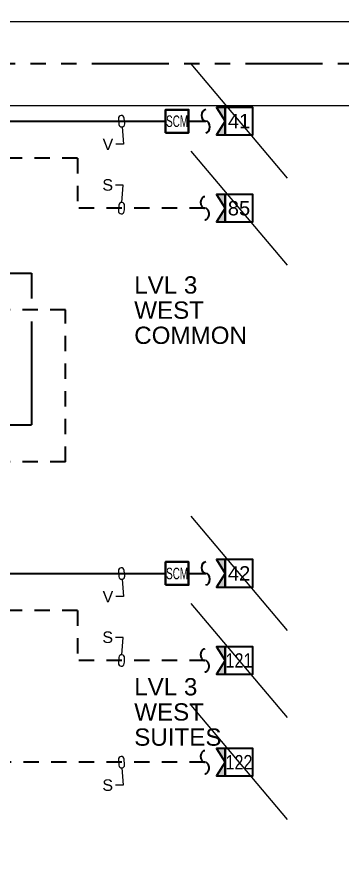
# Model space of a CAD drawing. Header units: inches. Extents: x 84 to 207, y -12 to 77.
# Drawn here: x 128.4 to 131.05, y 17.08 to 23.95 of the extents above; entities that cross this region are included whole.
import ezdxf
from ezdxf import colors
from ezdxf.entities.mleader import LeaderData, LeaderLine
from ezdxf.enums import TextEntityAlignment as Align
from ezdxf.math import Vec2, Vec3

# ---------------------------------------------------------------- set-up
doc = ezdxf.new("R2010")
doc.units = ezdxf.units.IN
doc.header["$MEASUREMENT"] = 0
doc.set_wipeout_variables(frame=1)
doc.linetypes.add('HIDDEN2', pattern=[0.1875, 0.125, -0.0625])
doc.linetypes.add('PHANTOM2', pattern=[1.25, 0.625, -0.125, 0.125, -0.125, 0.125, -0.125])
for name, color, linetype, lineweight in [('F-ALRM-DTCT', 23, 'Continuous', 40), ('F-ALRM-WIRE', 6, 'Continuous', 35), ('F-ALRM-WIRE-DTCT', 151, 'Continuous', 35), ('F-ALRM-WIRE-INDC', 3, 'Continuous', 35), ('F-ALRM-WIRE-SPKR', 221, 'HIDDEN2', 35), ('F-ANNO-DTCT', 151, 'Continuous', 25), ('F-ANNO-DTCT-ADDR', 143, 'Continuous', 25), ('F-ANNO-DTCT-DESC', 150, 'Continuous', 25), ('F-ANNO-DTCT-NOTE', 140, 'Continuous', 25), ('F-ANNO-KEYN', 7, 'Continuous', 25), ('F-ANNO-TEXT', 7, 'Continuous', 25), ('F-ANNO-WIPE', 7, 'Continuous', 0)]:
    doc.layers.add(name, color=color, linetype=linetype, lineweight=lineweight)
doc.styles.add('Annotative', font='arial.ttf')
doc.styles.add('Body', font='', dxfattribs={"height": 0.09375})
doc.styles.add('MtXpl_Arial_Narrow', font='arial.ttf')
doc.styles.get("Standard").update_dxf_attribs({"font": 'arial.ttf'})
doc.styles.get('Body').set_extended_font_data('Arial Narrow')

# ---------------------------------------------------------------- blocks, each defined once
blk = doc.blocks.new('*U120')
at = {"color": 0, "linetype": 'ByBlock', "lineweight": -2}
for points in [[(0, 0.1557), (-0.0833, 0.3)], [(0, 0.1557), (0.0833, 0.3)], [(0.0833, 0.3), (1.7917, 0.3)]]:
    blk.add_lwpolyline(points, dxfattribs=at)
blk = doc.blocks.new('TML-LEFT')
at = {"layer": 'F-ALRM-WIRE'}
h = blk.add_hatch(color=256, dxfattribs=at)
h.dxf.hatch_style = 1
h.paths.add_polyline_path([(0.0717, 0.1119), (0, 0.1119), (0.0717, 0), (0, -0.1119), (0.0717, -0.1119)])
for points in [[(0.0717, 0.1119), (0, 0.1119), (0.0717, 0), (0, -0.1119), (0.0717, -0.1119)], [(0.0717, -0.1119), (0.2956, -0.1119), (0.2956, 0.1119), (0.0717, 0.1119)]]:
    blk.add_lwpolyline(points, close=True, dxfattribs=at)
at = {"style": 'Annotative'}
blk.add_attdef('#', text='', height=0.1172, dxfattribs=at).set_placement((0.1837, 0), align=Align.MIDDLE_CENTER)
blk = doc.blocks.new('*U86')
at = {"color": 0}
for centre, major_axis in [((-0.046875, 0), (-0.046875, 0)), ((0.046875, 0), (0.046875, 0))]:
    blk.add_ellipse(centre, major_axis=major_axis, ratio=0.7409255, start_param=0, end_param=3.14159265, dxfattribs=at)
blk = doc.blocks.new('*U85')
at = {"color": 0}
for centre, major_axis in [((-0.046875, 0), (-0.046875, 0)), ((0.046875, 0), (0.046875, 0))]:
    blk.add_ellipse(centre, major_axis=major_axis, ratio=0.7409255, start_param=0, end_param=3.14159265, dxfattribs=at)
blk = doc.blocks.new('WireTagLoop')
at = {"color": 0, "linetype": 'ByBlock', "lineweight": -2}
blk.add_lwpolyline([(-0.5, 0.5, 0.999484), (-0.5, -0.5), (0.5, -0.5, 0.999484), (0.5, 0.5, 0.000258)], format="xyb", close=True, dxfattribs=at)
blk = doc.blocks.new('*U70')
at = {"color": 0, "linetype": 'ByBlock', "lineweight": -2, "style": 'Body', "flags": 9}
for tag, p in [('POINTTYPE', (-0.0369, -0.0525)), ('ELEVATION', (-0.0369, -0.0669)), ('WIREDROP', (-0.0369, -0.0787))]:
    blk.add_attdef(tag, p, '', height=0.00937, dxfattribs=at)
at = {"layer": 'F-ANNO-DTCT-ADDR', "style": 'Body', "flags": 8}
blk.add_attdef('ADDRESS', text='', height=0.0938, dxfattribs=at).set_placement((0, -0.1239), align=Align.TOP_RIGHT)
at = {"layer": 'F-ANNO-DTCT-DESC', "lineweight": 30, "flags": 104}
blk.add_attdef('DESCRIPTION', text='', height=0.0938, dxfattribs=at).set_placement((0.1491, -0.1239), align=Align.TOP_RIGHT)
at = {"layer": 'F-ANNO-DTCT-NOTE', "lineweight": 25, "flags": 104}
blk.add_attdef('NOTES', text='', height=0.0938, dxfattribs=at).set_placement((-0.1509, 0.1641), align=Align.TOP_RIGHT)
at = {"layer": 'F-ANNO-DTCT-NOTE', "lineweight": 25, "style": 'Body'}
blk.add_attdef('NOTE', text='', height=0.0938, dxfattribs=at).set_placement((-0.1509, 0.1641), align=Align.TOP_RIGHT)
at = {"linetype": 'ByBlock', "lineweight": -2, "ltscale": 0.5}
blk.add_wipeout([(-0.0938, 0), (0.0938, 0), (0.0938, 0.1875), (-0.0938, 0.1875)], dxfattribs=at).dxf.layer = 'F-ANNO-WIPE'
at = {"color": 0, "linetype": 'ByBlock', "lineweight": -2, "ltscale": 0.5}
blk.add_lwpolyline([(-0.0938, 0), (0.0938, 0), (0.0938, 0.1875), (-0.0938, 0.1875)], close=True, dxfattribs=at)
at = {"color": 0, "linetype": 'ByBlock', "lineweight": -2, "style": 'Body', "flags": 8}
blk.add_attdef('DEVICE_TYPE', text='', height=0.0938, dxfattribs=at).set_placement((0, 0.0938), align=Align.MIDDLE)
at = {"color": 0, "linetype": 'ByBlock', "lineweight": -2, "style": 'Body'}
for tag, p, flags in [('WIRE', (0, 0.0938), 11), ('RISER', (0, 0.0938), 11), ('DEVTYPE', (-0.0369, -0.0386), 9)]:
    blk.add_attdef(tag, p, '', height=0.00937, dxfattribs=dict(at, flags=flags))
at = {"layer": 'F-ANNO-DTCT', "lineweight": 25, "style": 'Body', "flags": 8}
blk.add_attdef('WP', text='', height=0.0938, dxfattribs=at).set_placement((0.1886, 0.1733), align=Align.MIDDLE)
blk.add_attdef('WG', text='', height=0.0938, dxfattribs=at).set_placement((-0.1873, 0.0485), align=Align.MIDDLE_CENTER)
blk = doc.blocks.new('*U72')
at = {"color": 0, "linetype": 'ByBlock', "lineweight": -2}
for points in [[(0, 0.1557), (-0.0833, 0.3)], [(0, 0.1557), (0.0833, 0.3)], [(0.0833, 0.3), (0.375, 0.3)]]:
    blk.add_lwpolyline(points, dxfattribs=at)

msp = doc.modelspace()

# ---------------------------------------------------------------- linework, layer by layer
at = {"layer": 'Defpoints', "color": 1}
for p, q in [((129.8164, 22.8615), (130.5993, 21.9314)), ((129.8164, 19.18), (130.5993, 18.2499)), ((129.8164, 18.3519), (130.5993, 17.4218))]:
    msp.add_line(p, q, dxfattribs=at)
at = {"layer": 'Defpoints', "color": 3}
msp.add_lwpolyline([(118.5083, 23.2331), (154.2067, 23.2331), (154.2067, 50.474), (118.5083, 50.474)], close=True, dxfattribs=at)
at = {"layer": 'F-ALRM-WIRE-DTCT', "color": 251, "linetype": 'PHANTOM2', "true_color": 0x636466}
msp.add_line((119.0119, 23.5735), (147.5653, 23.5735), dxfattribs=at)
at = {"layer": 'F-ALRM-WIRE-INDC'}
for p, q in [((128.5204, 21.8687), (128.5204, 21.662)), ((128.5204, 21.4745), (128.5204, 20.6328))]:
    msp.add_line(p, q, dxfattribs=at)
at = {"layer": 'F-ALRM-WIRE-SPKR'}
msp.add_line((128.7978, 20.3322), (128.7978, 21.5682), dxfattribs=at)
for points in [[(128.8954, 22.8042), (119.6141, 22.8042)], [(128.8954, 22.8042), (128.8954, 22.3964)], [(129.9305, 22.3964), (128.8954, 22.3964)], [(128.7978, 21.5682), (119.2429, 21.5682)], [(128.7978, 20.3322), (125.4743, 20.3322)], [(128.8954, 19.1229), (119.6141, 19.1229)], [(128.8954, 19.1229), (128.8954, 18.7149)], [(129.9305, 18.7149), (128.8954, 18.7149)], [(129.9305, 17.8869), (119.2429, 17.8869)]]:
    msp.add_lwpolyline(points, dxfattribs=at)

# ---------------------------------------------------------------- block references
at = {"layer": 'F-ALRM-WIRE-INDC', "rotation": 90}
for p in [(129.937, 23.1047), (129.937, 19.4234)]:
    msp.add_blockref('*U85', p, dxfattribs=at)
at = {"layer": 'F-ALRM-WIRE-INDC'}
for name, p in [('*U120', (128.1454, 22.8047)), ('*U72', (128.1454, 21.5687)), ('*U72', (128.1454, 20.3328)), ('*U120', (128.1454, 19.1234))]:
    msp.add_blockref(name, p, dxfattribs=at)
at = {"layer": 'F-ALRM-WIRE-SPKR', "rotation": 90}
for p in [(129.9305, 22.3964), (129.9305, 18.7149), (129.9305, 17.8869)]:
    msp.add_blockref('*U86', p, dxfattribs=at)
at = {"layer": 'F-ANNO-KEYN'}
for p, values in [((130.025, 23.1053), {'#': '41'}), ((130.0242, 22.3964), {'#': '85'}), ((130.025, 19.424), {'#': '42'})]:
    msp.add_blockref('TML-LEFT', p, dxfattribs=at).add_auto_attribs(values)
ref = msp.add_blockref('TML-LEFT', (130.0242, 18.7149), dxfattribs=at)
ref.add_attrib('#', '121', dxfattribs={"layer": '0', "height": 0.1172, "style": 'Annotative', "width": 0.8}).set_placement((130.2079, 18.7149), align=Align.MIDDLE_CENTER)
ref = msp.add_blockref('TML-LEFT', (130.0242, 17.8869), dxfattribs=at)
ref.add_attrib('#', '122', dxfattribs={"layer": '0', "height": 0.1172, "style": 'Annotative', "width": 0.8}).set_placement((130.2079, 17.8869), align=Align.MIDDLE_CENTER)

# ---------------------------------------------------------------- texts
at = {"layer": 'F-ANNO-TEXT', "color": 8, "true_color": 0x808080, "style": 'MtXpl_Arial_Narrow'}
for s, p in [('LVL 3', (129.356, 21.7013)), ('WEST', (129.356, 21.4965)), ('COMMON', (129.356, 21.2917)), ('LVL 3', (129.356, 18.4307)), ('WEST', (129.356, 18.2259)), ('SUITES', (129.356, 18.0211))]:
    msp.add_text(s, height=0.14062, dxfattribs=at).set_placement(p)

# ---------------------------------------------------------------- leaders
at = {"layer": 'F-ALRM-WIRE-INDC'}
ml = msp.add_multileader_mtext('Standard', dxfattribs=at)
ml.set_content('V', color=256, style='MtXpl_Arial_Narrow')
ml.set_leader_properties(color=256, linetype='Continuous')
ml.set_arrow_properties(name='WireTagLoop')
ml.build(insert=Vec2(0, 0))
ml.multileader.update_dxf_attribs({"text_left_attachment_type": 2, "text_right_attachment_type": 2, "text_bottom_attachment_type": 2, "dogleg_length": 0.0625, "arrow_head_size": 0.0469})
ctx = ml.context
ctx.base_point, ctx.char_height, ctx.arrow_head_size, ctx.landing_gap_size, ctx.plane_origin = Vec3(129.0803, 22.9163), 0.0938, 0.0469, 0.02, Vec3(87.1377, 25.0223)
ctx.left_attachment, ctx.right_attachment, ctx.top_attachment, ctx.text_align_type = 2, 2, 2, 2
notes = []
notes.append((ctx, [(0, (1, 1, 0), (129.2686, 22.9163), (-1, 0), 0.0625, [(0, [(129.2532, 23.1042)], 0, [])])]))
ctx.mtext.insert, ctx.mtext.alignment, ctx.mtext.flow_direction = Vec3(129.1861, 22.9632), 3, 5
ml = msp.add_multileader_mtext('Standard', dxfattribs=at)
ml.set_content('V', color=256, style='MtXpl_Arial_Narrow')
ml.set_leader_properties(color=256, linetype='Continuous')
ml.set_arrow_properties(name='WireTagLoop')
ml.build(insert=Vec2(0, 0))
ml.multileader.update_dxf_attribs({"text_left_attachment_type": 2, "text_right_attachment_type": 2, "text_bottom_attachment_type": 2, "dogleg_length": 0.0625, "arrow_head_size": 0.0469})
ctx = ml.context
ctx.base_point, ctx.char_height, ctx.arrow_head_size, ctx.landing_gap_size, ctx.plane_origin = Vec3(129.0803, 19.2348), 0.0938, 0.0469, 0.02, Vec3(87.1377, 21.3407)
ctx.left_attachment, ctx.right_attachment, ctx.top_attachment, ctx.text_align_type = 2, 2, 2, 2
notes.append((ctx, [(0, (1, 1, 0), (129.2686, 19.2348), (-1, 0), 0.0625, [(0, [(129.2532, 19.4226)], 0, [])])]))
ctx.mtext.insert, ctx.mtext.alignment, ctx.mtext.flow_direction = Vec3(129.1861, 19.2817), 3, 5
at = {"layer": 'F-ALRM-WIRE-SPKR'}
ml = msp.add_multileader_mtext('Standard', dxfattribs=at)
ml.set_content('S', color=256, style='MtXpl_Arial_Narrow')
ml.set_leader_properties(color=256, linetype='Continuous')
ml.set_arrow_properties(name='WireTagLoop')
ml.build(insert=Vec2(0, 0))
ml.multileader.update_dxf_attribs({"text_left_attachment_type": 2, "text_right_attachment_type": 2, "text_bottom_attachment_type": 2, "dogleg_length": 0.0625, "arrow_head_size": 0.0469})
ctx = ml.context
ctx.base_point, ctx.char_height, ctx.arrow_head_size, ctx.landing_gap_size, ctx.plane_origin = Vec3(129.0895, 22.5843), 0.0938, 0.0469, 0.02, Vec3(87.1377, 35.527)
ctx.left_attachment, ctx.right_attachment, ctx.top_attachment, ctx.text_align_type = 2, 2, 2, 2
notes.append((ctx, [(0, (1, 1, 0), (129.2666, 22.5843), (-1, 0), 0.0625, [(0, [(129.2532, 22.3964)], 0, [])])]))
ctx.mtext.insert, ctx.mtext.alignment, ctx.mtext.flow_direction = Vec3(129.1841, 22.6327), 3, 5
ml = msp.add_multileader_mtext('Standard', dxfattribs=at)
ml.set_content('S', color=256, style='MtXpl_Arial_Narrow')
ml.set_leader_properties(color=256, linetype='Continuous')
ml.set_arrow_properties(name='WireTagLoop')
ml.build(insert=Vec2(0, 0))
ml.multileader.update_dxf_attribs({"text_left_attachment_type": 2, "text_right_attachment_type": 2, "text_bottom_attachment_type": 2, "dogleg_length": 0.0625, "arrow_head_size": 0.0469})
ctx = ml.context
ctx.base_point, ctx.char_height, ctx.arrow_head_size, ctx.landing_gap_size, ctx.plane_origin = Vec3(129.0895, 18.9028), 0.0938, 0.0469, 0.02, Vec3(87.1377, 31.8455)
ctx.left_attachment, ctx.right_attachment, ctx.top_attachment, ctx.text_align_type = 2, 2, 2, 2
notes.append((ctx, [(0, (1, 1, 0), (129.2666, 18.9028), (-1, 0), 0.0625, [(0, [(129.2532, 18.7149)], 0, [])])]))
ctx.mtext.insert, ctx.mtext.alignment, ctx.mtext.flow_direction = Vec3(129.1841, 18.9512), 3, 5
ml = msp.add_multileader_mtext('Standard', dxfattribs=at)
ml.set_content('S', color=256, style='MtXpl_Arial_Narrow')
ml.set_leader_properties(color=256, linetype='Continuous')
ml.set_arrow_properties(name='WireTagLoop')
ml.build(insert=Vec2(0, 0))
ml.multileader.update_dxf_attribs({"text_left_attachment_type": 2, "text_right_attachment_type": 2, "text_bottom_attachment_type": 2, "dogleg_length": 0.0625, "arrow_head_size": 0.0469})
ctx = ml.context
ctx.base_point, ctx.char_height, ctx.arrow_head_size, ctx.landing_gap_size, ctx.plane_origin = Vec3(129.0895, 17.699), 0.0938, 0.0469, 0.02, Vec3(87.1377, 19.805)
ctx.left_attachment, ctx.right_attachment, ctx.top_attachment, ctx.text_align_type = 2, 2, 2, 2
notes.append((ctx, [(0, (1, 1, 0), (129.2666, 17.699), (-1, 0), 0.0625, [(0, [(129.2532, 17.8869)], 0, [])])]))
ctx.mtext.insert, ctx.mtext.alignment, ctx.mtext.flow_direction = Vec3(129.1841, 17.7475), 3, 5
for ctx, leaders in notes:
    for number, flags, end, landing, length, lines in leaders:
        leader = LeaderData()
        leader.index, (leader.has_last_leader_line, leader.has_dogleg_vector, leader.attachment_direction) = number, flags
        leader.last_leader_point, leader.dogleg_vector, leader.dogleg_length = Vec3(end), Vec3(landing), length
        for number, points, colour, breaks in lines:
            line = LeaderLine()
            line.index, line.vertices, line.color, line.breaks = number, Vec3.list(points), colors.encode_raw_color(colour), breaks
            leader.lines.append(line)
        ctx.leaders.append(leader)

# ---------------------------------------------------------------- next in the draw order: block references
at = {"layer": 'F-ALRM-DTCT'}
ref = msp.add_blockref('*U70', (129.7047, 23.0107), dxfattribs=at)
ref.add_attrib('DEVICE_TYPE', 'SCM', dxfattribs={"layer": '0', "color": 0, "linetype": 'ByBlock', "lineweight": -2, "height": 0.09375, "style": 'Body', "width": 0.75}).set_placement((129.7047, 23.1044), align=Align.MIDDLE)
ref = msp.add_blockref('*U70', (129.7047, 19.3294), dxfattribs=at)
ref.add_attrib('DEVICE_TYPE', 'SCM', dxfattribs={"layer": '0', "color": 0, "linetype": 'ByBlock', "lineweight": -2, "height": 0.09375, "style": 'Body', "width": 0.75}).set_placement((129.7047, 19.4231), align=Align.MIDDLE)

# ---------------------------------------------------------------- next in the draw order: linework, layer by layer
at = {"layer": 'Defpoints', "color": 1}
for p, q in [((129.8172, 23.5704), (130.6, 22.6403)), ((129.8172, 19.8891), (130.6, 18.959))]:
    msp.add_line(p, q, dxfattribs=at)
msp.add_lwpolyline([(118.5083, -6.1912), (154.2067, -6.1912), (154.2067, 23.9139), (118.5083, 23.9139)], close=True, dxfattribs=at)

doc.saveas('drawing.dxf')
